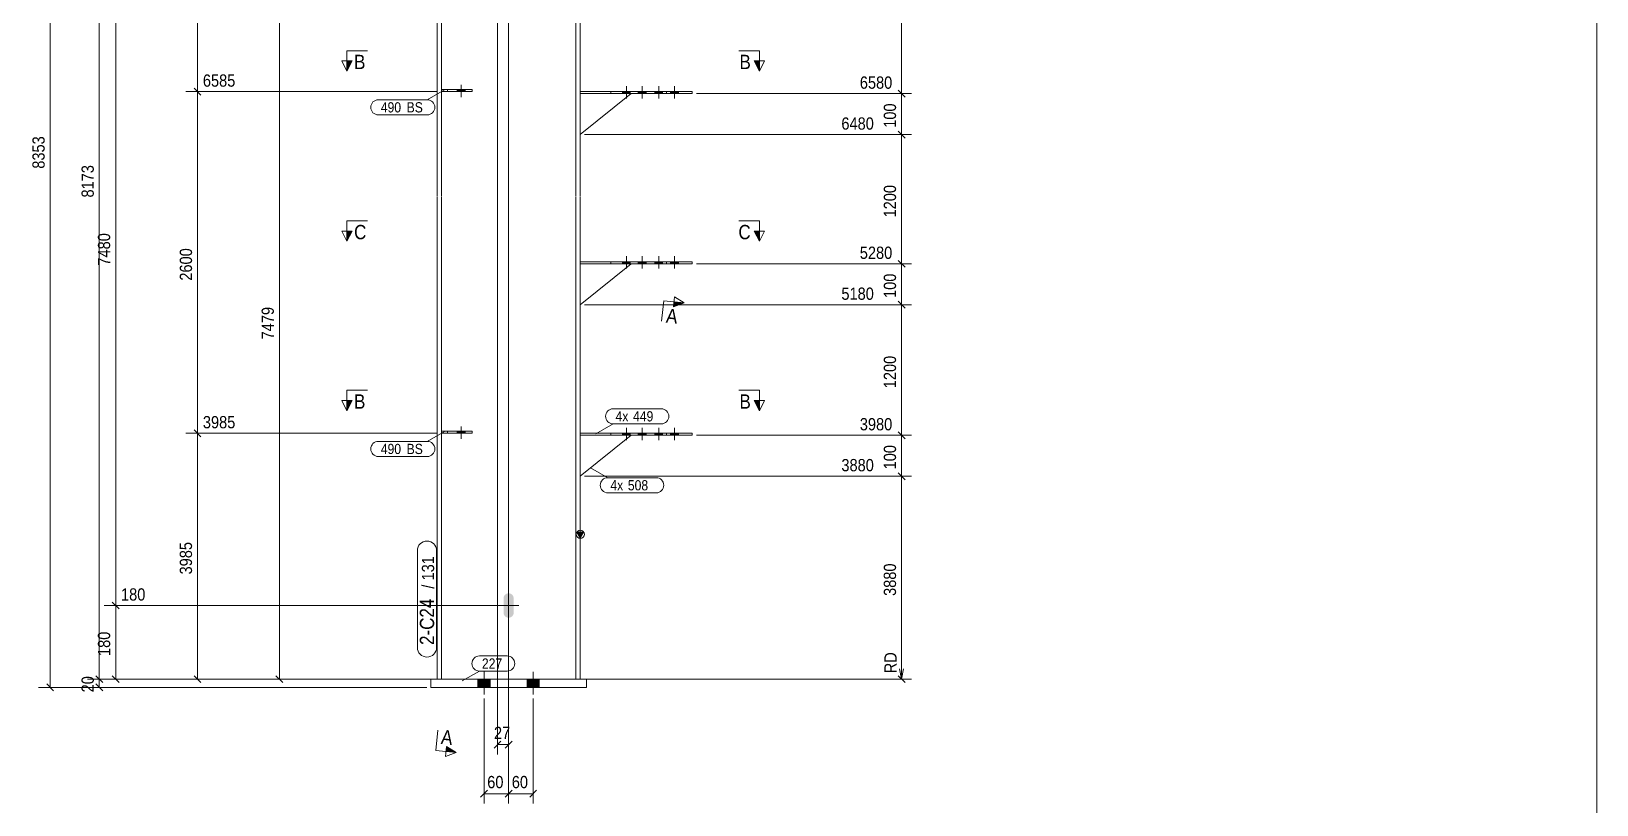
# Model space of a CAD drawing. Header units: millimetres. Extents: x 2 to 579, y 0 to 825.
# Drawn here: x 196.6 to 579, y 409.2 to 598.2 of the extents above; entities that cross this region are included whole.
import ezdxf

# ---------------------------------------------------------------- set-up
doc = ezdxf.new("R2010")
doc.units = ezdxf.units.MM
for name, pattern in [('XKITLINE00', [0]), ('XKITLINE01', [4, 1, -1, 1, -1]), ('XKITLINE02', [4, 2, -2]), ('XKITLINE03', [6, 3, -1, 1, -1])]:
    doc.linetypes.add(name, pattern=pattern)
for name, color, linetype, lineweight in [('Bolt', 3, 'Continuous', 0), ('Dimensions', 7, 'Continuous', 0), ('DrawingSheet', 5, 'Continuous', 0), ('Part', 2, 'Continuous', 0), ('PartMark', 7, 'Continuous', 0), ('Section', 6, 'Continuous', 0)]:
    doc.layers.add(name, color=color, linetype=linetype, lineweight=lineweight)
doc.styles.add('ARIAL', font='ARIAL.TTF')

# ---------------------------------------------------------------- blocks, each defined once
blk = doc.blocks.new('*A6')
at = {"layer": 'Bolt'}
for points in [[(313.64, 629.96), (313.17, 629.87), (312.69, 629.96), (312.28, 630.24), (312.01, 630.64), (311.92, 631.12), (311.92, 634.62), (312.01, 635.1), (312.28, 635.5), (312.69, 635.77), (313.17, 635.87), (313.64, 635.77), (314.05, 635.5), (314.32, 635.1), (314.42, 634.62), (314.42, 631.12), (314.32, 630.64), (314.05, 630.24)], [(313.64, 454.93), (313.17, 454.84), (312.69, 454.93), (312.28, 455.2), (312.01, 455.61), (311.92, 456.09), (311.92, 459.59), (312.01, 460.06), (312.28, 460.47), (312.69, 460.74), (313.17, 460.84), (313.64, 460.74), (314.05, 460.47), (314.32, 460.06), (314.42, 459.59), (314.42, 456.09), (314.32, 455.61), (314.05, 455.2)]]:
    blk.add_hatch(color=3, dxfattribs=at).paths.add_polyline_path(points, flags=17)
at = {"layer": 'Bolt', "color": 3, "linetype": 'XKITLINE00', "lineweight": 0}
for p, q in [((313.17, 635.37), (313.17, 630.37)), ((315.67, 632.87), (310.67, 632.87)), ((313.17, 460.34), (313.17, 455.34)), ((315.67, 457.84), (310.67, 457.84))]:
    blk.add_line(p, q, dxfattribs=at)
blk = doc.blocks.new('*A8')
at = {"layer": 'Bolt'}
for points in [[(308.67, 439.84), (308.67, 437.84), (305.67, 437.84), (305.67, 439.84)], [(308.67, 439.84), (308.67, 437.84), (305.67, 437.84), (305.67, 439.84)], [(320.67, 439.84), (320.67, 437.84), (317.67, 437.84), (317.67, 439.84)], [(320.67, 439.84), (320.67, 437.84), (317.67, 437.84), (317.67, 439.84)]]:
    blk.add_hatch(color=3, dxfattribs=at).paths.add_polyline_path(points, flags=17)
at = {"layer": 'Bolt', "color": 3, "linetype": 'XKITLINE00', "lineweight": 0}
for p, q in [((305.67, 439.84), (305.67, 437.84)), ((305.67, 439.84), (305.67, 437.84)), ((307.17, 441.59), (307.17, 436.09)), ((307.17, 441.59), (307.17, 436.09)), ((308.67, 439.84), (308.67, 437.84)), ((308.67, 439.84), (308.67, 437.84)), ((317.67, 439.84), (317.67, 437.84)), ((317.67, 439.84), (317.67, 437.84)), ((319.17, 441.59), (319.17, 436.09)), ((319.17, 441.59), (319.17, 436.09)), ((320.67, 439.84), (320.67, 437.84)), ((320.67, 439.84), (320.67, 437.84))]:
    blk.add_line(p, q, dxfattribs=at)
blk = doc.blocks.new('*A10')
at = {"layer": 'Bolt', "color": 3, "linetype": 'XKITLINE02', "lineweight": 0}
for p, q in [((301.57, 498.59), (301.57, 501.59)), ((300.58, 499.94), (300.58, 500.44)), ((302.55, 499.94), (302.55, 500.44))]:
    blk.add_line(p, q, dxfattribs=at)
blk = doc.blocks.new('*A11')
at = {"layer": 'Bolt'}
blk.add_hatch(color=3, dxfattribs=at).paths.add_polyline_path([(300.58, 499.94), (300.58, 500.44), (302.55, 500.44), (302.55, 499.94)], flags=17)
at = {"layer": 'Bolt', "color": 3, "linetype": 'XKITLINE00', "lineweight": 0}
for p, q in [((301.57, 498.59), (301.57, 501.59)), ((300.58, 499.94), (300.58, 500.44)), ((302.55, 499.94), (302.55, 500.44))]:
    blk.add_line(p, q, dxfattribs=at)
blk = doc.blocks.new('*A12')
at = {"layer": 'Bolt'}
for points in [[(342.9, 499.94), (342.9, 499.44), (341, 499.44), (341, 499.94)], [(346.75, 499.94), (346.75, 499.44), (344.85, 499.44), (344.85, 499.94)], [(350.79, 499.94), (350.79, 499.44), (348.89, 499.44), (348.89, 499.94)], [(354.64, 499.94), (354.64, 499.44), (352.74, 499.44), (352.74, 499.94)]]:
    blk.add_hatch(color=3, dxfattribs=at).paths.add_polyline_path(points, flags=17)
at = {"layer": 'Bolt', "color": 3, "linetype": 'XKITLINE00', "lineweight": 0}
for p, q in [((341.95, 501.28), (341.95, 498.28)), ((345.8, 501.28), (345.8, 498.28)), ((349.84, 501.28), (349.84, 498.28)), ((353.69, 501.28), (353.69, 498.28)), ((341, 499.94), (341, 499.44)), ((342.9, 499.94), (342.9, 499.44)), ((344.85, 499.94), (344.85, 499.44)), ((346.75, 499.94), (346.75, 499.44)), ((348.89, 499.94), (348.89, 499.44)), ((350.79, 499.94), (350.79, 499.44)), ((352.74, 499.94), (352.74, 499.44)), ((354.64, 499.94), (354.64, 499.44))]:
    blk.add_line(p, q, dxfattribs=at)
blk = doc.blocks.new('*A13')
at = {"layer": 'Bolt'}
for points in [[(342.9, 541.84), (342.9, 541.34), (341, 541.34), (341, 541.84)], [(346.75, 541.84), (346.75, 541.34), (344.85, 541.34), (344.85, 541.84)], [(350.79, 541.84), (350.79, 541.34), (348.89, 541.34), (348.89, 541.84)], [(354.64, 541.84), (354.64, 541.34), (352.74, 541.34), (352.74, 541.84)]]:
    blk.add_hatch(color=3, dxfattribs=at).paths.add_polyline_path(points, flags=17)
at = {"layer": 'Bolt', "color": 3, "linetype": 'XKITLINE00', "lineweight": 0}
for p, q in [((341.95, 543.18), (341.95, 540.18)), ((345.8, 543.18), (345.8, 540.18)), ((349.84, 543.18), (349.84, 540.18)), ((353.69, 543.18), (353.69, 540.18)), ((341, 541.84), (341, 541.34)), ((342.9, 541.84), (342.9, 541.34)), ((344.85, 541.84), (344.85, 541.34)), ((346.75, 541.84), (346.75, 541.34)), ((348.89, 541.84), (348.89, 541.34)), ((350.79, 541.84), (350.79, 541.34)), ((352.74, 541.84), (352.74, 541.34)), ((354.64, 541.84), (354.64, 541.34))]:
    blk.add_line(p, q, dxfattribs=at)
blk = doc.blocks.new('*A14')
at = {"layer": 'Bolt'}
for points in [[(342.9, 583.42), (342.9, 582.92), (341, 582.92), (341, 583.42)], [(346.75, 583.42), (346.75, 582.92), (344.85, 582.92), (344.85, 583.42)], [(350.79, 583.42), (350.79, 582.92), (348.89, 582.92), (348.89, 583.42)], [(354.64, 583.42), (354.64, 582.92), (352.74, 582.92), (352.74, 583.42)]]:
    blk.add_hatch(color=3, dxfattribs=at).paths.add_polyline_path(points, flags=17)
at = {"layer": 'Bolt', "color": 3, "linetype": 'XKITLINE00', "lineweight": 0}
for p, q in [((341, 583.42), (341, 582.92)), ((341.95, 584.76), (341.95, 581.76)), ((342.9, 583.42), (342.9, 582.92)), ((344.85, 583.42), (344.85, 582.92)), ((345.8, 584.76), (345.8, 581.76)), ((346.75, 583.42), (346.75, 582.92)), ((348.89, 583.42), (348.89, 582.92)), ((349.84, 584.76), (349.84, 581.76)), ((350.79, 583.42), (350.79, 582.92)), ((352.74, 583.42), (352.74, 582.92)), ((353.69, 584.76), (353.69, 581.76)), ((354.64, 583.42), (354.64, 582.92))]:
    blk.add_line(p, q, dxfattribs=at)
blk = doc.blocks.new('*A15')
at = {"layer": 'Bolt', "color": 3, "linetype": 'XKITLINE02', "lineweight": 0}
for p, q in [((300.58, 583.42), (300.58, 583.92)), ((301.57, 582.07), (301.57, 585.07)), ((302.55, 583.42), (302.55, 583.92))]:
    blk.add_line(p, q, dxfattribs=at)
blk = doc.blocks.new('*A16')
at = {"layer": 'Bolt'}
blk.add_hatch(color=3, dxfattribs=at).paths.add_polyline_path([(300.58, 583.42), (300.58, 583.92), (302.55, 583.92), (302.55, 583.42)], flags=17)
at = {"layer": 'Bolt', "color": 3, "linetype": 'XKITLINE00', "lineweight": 0}
for p, q in [((300.58, 583.42), (300.58, 583.92)), ((301.57, 582.07), (301.57, 585.07)), ((302.55, 583.42), (302.55, 583.92))]:
    blk.add_line(p, q, dxfattribs=at)
blk = doc.blocks.new('*A20')
at = {"layer": 'Part'}
blk.add_hatch(color=2, dxfattribs=at).paths.add_polyline_path([(329.87, 475.74), (331.47, 475.74), (330.67, 474.34)], flags=17)
at = {"layer": 'Part', "color": 7, "linetype": 'XKITLINE03', "lineweight": 0}
for p, q in [((313.17, 599.82), (313.17, 692.3)), ((313.17, 557.92), (313.17, 599.72)), ((313.17, 516.34), (313.17, 557.82)), ((313.17, 474.44), (313.17, 516.24)), ((313.17, 429.84), (313.17, 474.34))]:
    blk.add_line(p, q, dxfattribs=at)
at = {"layer": 'Part', "color": 7, "linetype": 'XKITLINE01', "lineweight": 0}
for p, q in [((295.67, 653.98), (295.67, 684.14)), ((295.67, 684.14), (296.77, 684.03)), ((329.57, 680.57), (296.77, 684.03)), ((296.77, 684.03), (296.77, 653.86)), ((295.67, 439.84), (330.67, 439.84))]:
    blk.add_line(p, q, dxfattribs=at)
at = {"layer": 'Part', "color": 2, "linetype": 'XKITLINE00', "lineweight": 0}
for p, q in [((329.57, 599.82), (329.57, 680.57)), ((329.57, 680.57), (330.67, 680.45)), ((330.67, 599.82), (330.67, 680.45)), ((295.67, 653.98), (295.67, 599.82)), ((296.77, 653.86), (296.77, 599.82)), ((295.67, 599.72), (295.67, 557.92)), ((296.77, 599.72), (296.77, 557.92)), ((329.57, 557.92), (329.57, 599.72)), ((330.67, 557.92), (330.67, 599.72)), ((295.67, 557.82), (295.67, 516.34)), ((296.77, 557.82), (296.77, 516.34)), ((329.57, 516.34), (329.57, 557.82)), ((330.67, 516.34), (330.67, 557.82)), ((295.67, 516.24), (295.67, 474.44)), ((296.77, 516.24), (296.77, 474.44)), ((329.57, 474.44), (329.57, 516.24)), ((330.67, 474.44), (330.67, 516.24)), ((295.67, 474.34), (295.67, 439.84)), ((296.77, 474.34), (296.77, 439.84)), ((329.57, 439.84), (329.57, 474.34)), ((330.67, 474.34), (329.87, 475.74)), ((329.87, 475.74), (331.47, 475.74)), ((331.47, 475.74), (330.67, 474.34)), ((330.67, 439.84), (330.67, 474.34))]:
    blk.add_line(p, q, dxfattribs=at)
blk.add_circle((330.67, 475.24), 1, dxfattribs=at)
blk = doc.blocks.new('*A24')
at = {"layer": 'Part', "color": 2, "linetype": 'XKITLINE00', "lineweight": 0}
for p, q in [((332.17, 439.84), (294.17, 439.84)), ((294.17, 439.84), (294.17, 437.84)), ((332.17, 439.84), (332.17, 437.84)), ((332.17, 437.84), (294.17, 437.84))]:
    blk.add_line(p, q, dxfattribs=at)
blk = doc.blocks.new('*A30')
at = {"layer": 'Part', "color": 7, "linetype": 'XKITLINE01', "lineweight": 0}
for p, q in [((304.27, 500.44), (296.77, 500.44)), ((296.77, 500.44), (296.77, 499.94)), ((296.77, 499.94), (304.27, 499.94)), ((298.27, 499.94), (298.27, 500.44)), ((304.27, 499.94), (304.27, 500.44))]:
    blk.add_line(p, q, dxfattribs=at)
blk = doc.blocks.new('*A31')
at = {"layer": 'Part', "color": 2, "linetype": 'XKITLINE00', "lineweight": 0}
for p, q in [((296.77, 500.44), (304.27, 500.44)), ((304.27, 499.94), (296.77, 499.94)), ((304.27, 500.44), (304.27, 499.94))]:
    blk.add_line(p, q, dxfattribs=at)
at = {"layer": 'Part', "color": 7, "linetype": 'XKITLINE01', "lineweight": 0}
for p, q in [((296.77, 499.94), (296.77, 500.44)), ((298.27, 499.94), (298.27, 500.44))]:
    blk.add_line(p, q, dxfattribs=at)
blk = doc.blocks.new('*A32')
at = {"layer": 'Part', "color": 2, "linetype": 'XKITLINE00', "lineweight": 0}
blk.add_line((330.67, 489.44), (343.1, 499.44), dxfattribs=at)
at = {"layer": 'Part', "color": 7, "linetype": 'XKITLINE01', "lineweight": 0}
for p, q in [((330.67, 499.44), (330.67, 489.44)), ((343.1, 499.44), (330.67, 499.44))]:
    blk.add_line(p, q, dxfattribs=at)
blk = doc.blocks.new('*A33')
at = {"layer": 'Part', "color": 2, "linetype": 'XKITLINE00', "lineweight": 0}
for p, q in [((358.05, 499.94), (330.67, 499.94)), ((358.05, 499.44), (330.67, 499.44)), ((338.17, 499.44), (338.17, 499.94)), ((351.76, 499.44), (351.76, 499.94)), ((358.05, 499.44), (358.05, 499.94))]:
    blk.add_line(p, q, dxfattribs=at)
at = {"layer": 'Part', "color": 7, "linetype": 'XKITLINE01', "lineweight": 0}
for p, q in [((330.67, 499.94), (330.67, 499.44)), ((330.67, 499.44), (330.67, 499.94)), ((341.52, 499.44), (341.52, 499.94))]:
    blk.add_line(p, q, dxfattribs=at)
blk = doc.blocks.new('*A34')
at = {"layer": 'Part', "color": 2, "linetype": 'XKITLINE00', "lineweight": 0}
blk.add_line((330.67, 531.34), (343.1, 541.34), dxfattribs=at)
at = {"layer": 'Part', "color": 7, "linetype": 'XKITLINE01', "lineweight": 0}
for p, q in [((330.67, 541.34), (330.67, 531.34)), ((343.1, 541.34), (330.67, 541.34))]:
    blk.add_line(p, q, dxfattribs=at)
blk = doc.blocks.new('*A35')
at = {"layer": 'Part', "color": 2, "linetype": 'XKITLINE00', "lineweight": 0}
for p, q in [((358.05, 541.84), (330.67, 541.84)), ((358.05, 541.34), (330.67, 541.34)), ((338.17, 541.34), (338.17, 541.84)), ((351.76, 541.34), (351.76, 541.84)), ((358.05, 541.34), (358.05, 541.84))]:
    blk.add_line(p, q, dxfattribs=at)
at = {"layer": 'Part', "color": 7, "linetype": 'XKITLINE01', "lineweight": 0}
for p, q in [((330.67, 541.84), (330.67, 541.34)), ((330.67, 541.34), (330.67, 541.84)), ((341.52, 541.34), (341.52, 541.84))]:
    blk.add_line(p, q, dxfattribs=at)
blk = doc.blocks.new('*A36')
at = {"layer": 'Part', "color": 2, "linetype": 'XKITLINE00', "lineweight": 0}
blk.add_line((330.67, 572.92), (343.1, 582.92), dxfattribs=at)
at = {"layer": 'Part', "color": 7, "linetype": 'XKITLINE01', "lineweight": 0}
for p, q in [((330.67, 582.92), (330.67, 572.92)), ((343.1, 582.92), (330.67, 582.92))]:
    blk.add_line(p, q, dxfattribs=at)
blk = doc.blocks.new('*A37')
at = {"layer": 'Part', "color": 2, "linetype": 'XKITLINE00', "lineweight": 0}
for p, q in [((358.05, 583.42), (330.67, 583.42)), ((358.05, 582.92), (330.67, 582.92)), ((338.17, 582.92), (338.17, 583.42)), ((351.76, 582.92), (351.76, 583.42)), ((358.05, 582.92), (358.05, 583.42))]:
    blk.add_line(p, q, dxfattribs=at)
at = {"layer": 'Part', "color": 7, "linetype": 'XKITLINE01', "lineweight": 0}
for p, q in [((330.67, 583.42), (330.67, 582.92)), ((330.67, 582.92), (330.67, 583.42)), ((341.52, 582.92), (341.52, 583.42))]:
    blk.add_line(p, q, dxfattribs=at)
blk = doc.blocks.new('*A38')
at = {"layer": 'Part', "color": 7, "linetype": 'XKITLINE01', "lineweight": 0}
for p, q in [((304.27, 583.92), (296.77, 583.92)), ((296.77, 583.92), (296.77, 583.42)), ((296.77, 583.42), (304.27, 583.42)), ((298.27, 583.42), (298.27, 583.92)), ((304.27, 583.42), (304.27, 583.92))]:
    blk.add_line(p, q, dxfattribs=at)
blk = doc.blocks.new('*A39')
at = {"layer": 'Part', "color": 2, "linetype": 'XKITLINE00', "lineweight": 0}
for p, q in [((296.77, 583.92), (304.27, 583.92)), ((304.27, 583.42), (296.77, 583.42)), ((304.27, 583.92), (304.27, 583.42))]:
    blk.add_line(p, q, dxfattribs=at)
at = {"layer": 'Part', "color": 7, "linetype": 'XKITLINE01', "lineweight": 0}
for p, q in [((296.77, 583.42), (296.77, 583.92)), ((298.27, 583.42), (298.27, 583.92))]:
    blk.add_line(p, q, dxfattribs=at)
blk = doc.blocks.new('*A97')
at = {"layer": 'DrawingSheet', "color": 5, "linetype": 'XKITLINE00', "lineweight": 0}
blk.add_line((579, 5), (579, 825), dxfattribs=at)
blk = doc.blocks.new('*A105')
at = {"layer": 'Dimensions', "color": 7, "linetype": 'XKITLINE00', "lineweight": 0}
for p, q in [((323.41, 700.22), (198.32, 700.22)), ((200.32, 701.07), (202.01, 699.37)), ((201.17, 437.84), (201.17, 700.22)), ((293.17, 437.84), (198.32, 437.84)), ((200.32, 438.68), (202.01, 436.99))]:
    blk.add_line(p, q, dxfattribs=at)
at = {"layer": 'Dimensions', "color": 3}
for p in [(201.17, 700.22), (201.17, 437.84)]:
    blk.add_point(p, dxfattribs=at)
at = {"layer": 'Dimensions', "color": 3, "style": 'ARIAL', "width": 0.85}
blk.add_text('8353', height=3, rotation=90.0002, dxfattribs=at).set_placement((199.82, 564.58))
blk = doc.blocks.new('*A106')
at = {"layer": 'Dimensions', "color": 7, "linetype": 'XKITLINE00', "lineweight": 0}
for p, q in [((294.67, 439.84), (210.32, 439.84)), ((212.32, 440.68), (214.01, 438.99)), ((213.17, 437.84), (213.17, 439.84)), ((293.17, 437.84), (210.32, 437.84)), ((212.32, 438.68), (214.01, 436.99))]:
    blk.add_line(p, q, dxfattribs=at)
at = {"layer": 'Dimensions', "color": 3}
for p in [(213.17, 439.84), (213.17, 437.84)]:
    blk.add_point(p, dxfattribs=at)
at = {"layer": 'Dimensions', "color": 3, "style": 'ARIAL', "width": 0.85}
blk.add_text('20', height=3, rotation=90.0002, dxfattribs=at).set_placement((211.82, 436.61))
blk = doc.blocks.new('*A107')
at = {"layer": 'Dimensions', "color": 7, "linetype": 'XKITLINE00', "lineweight": 0}
for p, q in [((408.32, 490.28), (410.01, 488.59)), ((331.67, 489.44), (411.57, 489.44)), ((409.17, 439.84), (409.17, 489.44)), ((409.17, 447.06), (409.17, 439.84)), ((331.67, 439.84), (411.57, 439.84)), ((331.67, 439.84), (411.57, 439.84)), ((408.32, 440.68), (410.01, 438.99)), ((408.67, 442.34), (409.17, 439.84)), ((409.67, 442.34), (409.17, 439.84))]:
    blk.add_line(p, q, dxfattribs=at)
at = {"layer": 'Dimensions', "color": 3}
for p in [(409.17, 489.44), (409.17, 439.84)]:
    blk.add_point(p, dxfattribs=at)
at = {"layer": 'Dimensions', "color": 7}
blk.add_point((409.17, 439.84), dxfattribs=at)
at = {"layer": 'Dimensions', "color": 3, "style": 'ARIAL', "width": 0.85}
blk.add_text('3880', height=3, dxfattribs=at).set_placement((394.47, 490.64))
for s, p in [('3880', (407.82, 460.18)), ('RD', (407.97, 441.28))]:
    blk.add_text(s, height=3, rotation=90.0002, dxfattribs=at).set_placement(p)
blk = doc.blocks.new('*A108')
at = {"layer": 'Dimensions', "color": 7, "linetype": 'XKITLINE00', "lineweight": 0}
for p, q in [((359.05, 499.44), (411.57, 499.44)), ((408.32, 500.28), (410.01, 498.59)), ((409.17, 489.44), (409.17, 499.44)), ((408.32, 490.28), (410.01, 488.59)), ((331.67, 489.44), (411.57, 489.44))]:
    blk.add_line(p, q, dxfattribs=at)
at = {"layer": 'Dimensions', "color": 3}
for p in [(409.17, 499.44), (409.17, 489.44)]:
    blk.add_point(p, dxfattribs=at)
at = {"layer": 'Dimensions', "color": 3, "style": 'ARIAL', "width": 0.85}
blk.add_text('3980', height=3, dxfattribs=at).set_placement((398.97, 500.64))
blk.add_text('100', height=3, rotation=90.0002, dxfattribs=at).set_placement((407.82, 491.1))
blk = doc.blocks.new('*A109')
at = {"layer": 'Dimensions', "color": 7, "linetype": 'XKITLINE00', "lineweight": 0}
for p, q in [((408.32, 532.18), (410.01, 530.49)), ((331.67, 531.34), (411.57, 531.34)), ((409.17, 499.44), (409.17, 531.34)), ((359.05, 499.44), (411.57, 499.44)), ((408.32, 500.28), (410.01, 498.59))]:
    blk.add_line(p, q, dxfattribs=at)
at = {"layer": 'Dimensions', "color": 3}
for p in [(409.17, 531.34), (409.17, 499.44)]:
    blk.add_point(p, dxfattribs=at)
at = {"layer": 'Dimensions', "color": 3, "style": 'ARIAL', "width": 0.85}
blk.add_text('5180', height=3, dxfattribs=at).set_placement((394.47, 532.54))
blk.add_text('1200', height=3, rotation=90.0002, dxfattribs=at).set_placement((407.82, 510.93))
blk = doc.blocks.new('*A110')
at = {"layer": 'Dimensions', "color": 7, "linetype": 'XKITLINE00', "lineweight": 0}
for p, q in [((359.05, 541.34), (411.57, 541.34)), ((408.32, 542.18), (410.01, 540.49)), ((409.17, 531.34), (409.17, 541.34)), ((408.32, 532.18), (410.01, 530.49)), ((331.67, 531.34), (411.57, 531.34))]:
    blk.add_line(p, q, dxfattribs=at)
at = {"layer": 'Dimensions', "color": 3}
for p in [(409.17, 541.34), (409.17, 531.34)]:
    blk.add_point(p, dxfattribs=at)
at = {"layer": 'Dimensions', "color": 3, "style": 'ARIAL', "width": 0.85}
blk.add_text('5280', height=3, dxfattribs=at).set_placement((398.97, 542.54))
blk.add_text('100', height=3, rotation=90.0002, dxfattribs=at).set_placement((407.82, 533))
blk = doc.blocks.new('*A111')
at = {"layer": 'Dimensions', "color": 7, "linetype": 'XKITLINE00', "lineweight": 0}
for p, q in [((408.32, 573.76), (410.01, 572.07)), ((331.67, 572.92), (411.57, 572.92)), ((409.17, 541.34), (409.17, 572.92)), ((359.05, 541.34), (411.57, 541.34)), ((408.32, 542.18), (410.01, 540.49))]:
    blk.add_line(p, q, dxfattribs=at)
at = {"layer": 'Dimensions', "color": 3}
for p in [(409.17, 572.92), (409.17, 541.34)]:
    blk.add_point(p, dxfattribs=at)
at = {"layer": 'Dimensions', "color": 3, "style": 'ARIAL', "width": 0.85}
blk.add_text('6480', height=3, dxfattribs=at).set_placement((394.47, 574.12))
blk.add_text('1200', height=3, rotation=90.0002, dxfattribs=at).set_placement((407.82, 552.67))
blk = doc.blocks.new('*A112')
at = {"layer": 'Dimensions', "color": 7, "linetype": 'XKITLINE00', "lineweight": 0}
for p, q in [((359.05, 582.92), (411.57, 582.92)), ((408.32, 583.76), (410.01, 582.07)), ((409.17, 572.92), (409.17, 582.92)), ((408.32, 573.76), (410.01, 572.07)), ((331.67, 572.92), (411.57, 572.92))]:
    blk.add_line(p, q, dxfattribs=at)
at = {"layer": 'Dimensions', "color": 3}
for p in [(409.17, 582.92), (409.17, 572.92)]:
    blk.add_point(p, dxfattribs=at)
at = {"layer": 'Dimensions', "color": 3, "style": 'ARIAL', "width": 0.85}
blk.add_text('6580', height=3, dxfattribs=at).set_placement((398.97, 584.12))
blk.add_text('100', height=3, rotation=90.0002, dxfattribs=at).set_placement((407.82, 574.58))
blk = doc.blocks.new('*A113')
at = {"layer": 'Dimensions', "color": 7, "linetype": 'XKITLINE00', "lineweight": 0}
for p, q in [((331.67, 644.87), (411.57, 644.87)), ((408.32, 645.72), (410.01, 644.02)), ((409.17, 582.92), (409.17, 644.87)), ((359.05, 582.92), (411.57, 582.92)), ((408.32, 583.76), (410.01, 582.07))]:
    blk.add_line(p, q, dxfattribs=at)
at = {"layer": 'Dimensions', "color": 3}
for p in [(409.17, 644.87), (409.17, 582.92)]:
    blk.add_point(p, dxfattribs=at)
at = {"layer": 'Dimensions', "color": 3, "style": 'ARIAL', "width": 0.85}
blk.add_text('7780', height=3, dxfattribs=at).set_placement((394.47, 646.07))
blk.add_text('1200', height=3, rotation=90.0002, dxfattribs=at).set_placement((407.82, 609.44))
blk = doc.blocks.new('*A119')
at = {"layer": 'Dimensions', "color": 7, "linetype": 'XKITLINE00', "lineweight": 0}
for p, q in [((313.17, 438.84), (313.17, 409.44)), ((307.17, 435.09), (307.17, 409.44)), ((308.01, 412.68), (306.32, 410.99)), ((307.17, 411.84), (313.17, 411.84)), ((314.01, 412.68), (312.32, 410.99))]:
    blk.add_line(p, q, dxfattribs=at)
at = {"layer": 'Dimensions', "color": 3}
for p in [(307.17, 411.84), (313.17, 411.84)]:
    blk.add_point(p, dxfattribs=at)
at = {"layer": 'Dimensions', "color": 3, "style": 'ARIAL', "width": 0.85}
blk.add_text('60', height=3, dxfattribs=at).set_placement((307.94, 413.19))
blk = doc.blocks.new('*A120')
at = {"layer": 'Dimensions', "color": 7, "linetype": 'XKITLINE00', "lineweight": 0}
for p, q in [((313.17, 438.84), (313.17, 409.44)), ((319.17, 435.09), (319.17, 409.44)), ((314.01, 412.68), (312.32, 410.99)), ((313.17, 411.84), (319.17, 411.84)), ((320.01, 412.68), (318.32, 410.99))]:
    blk.add_line(p, q, dxfattribs=at)
at = {"layer": 'Dimensions', "color": 3}
for p in [(313.17, 411.84), (319.17, 411.84)]:
    blk.add_point(p, dxfattribs=at)
at = {"layer": 'Dimensions', "color": 3, "style": 'ARIAL', "width": 0.85}
blk.add_text('60', height=3, dxfattribs=at).set_placement((313.94, 413.19))
blk = doc.blocks.new('*A121')
at = {"layer": 'Dimensions', "color": 7, "linetype": 'XKITLINE00', "lineweight": 0}
for p, q in [((310.46, 652.42), (310.46, 421.44)), ((313.17, 652.42), (313.17, 421.44)), ((311.3, 424.68), (309.61, 422.99)), ((314.01, 424.68), (312.32, 422.99)), ((310.46, 423.84), (313.17, 423.84))]:
    blk.add_line(p, q, dxfattribs=at)
at = {"layer": 'Dimensions', "color": 3}
for p in [(310.46, 423.84), (313.17, 423.84)]:
    blk.add_point(p, dxfattribs=at)
at = {"layer": 'Dimensions', "color": 3, "style": 'ARIAL', "width": 0.85}
blk.add_text('27', height=3, dxfattribs=at).set_placement((309.59, 425.19))
blk = doc.blocks.new('*A122')
at = {"layer": 'PartMark', "color": 7, "linetype": 'XKITLINE00', "lineweight": 0}
for p, q in [((281.34, 497.95), (293.3, 497.95)), ((297.54, 500.35), (293.3, 497.95)), ((281.34, 494.25), (293.3, 494.25))]:
    blk.add_line(p, q, dxfattribs=at)
for centre, start, end in [((281.34, 496.1), 90, 270), ((293.3, 496.1), 270, 90)]:
    blk.add_arc(centre, 1.85, start, end, dxfattribs=at)
at = {"layer": 'PartMark', "color": 3, "style": 'ARIAL', "width": 0.85}
for s, p in [('490', (281.94, 494.85)), ('BS', (288.25, 494.85))]:
    blk.add_text(s, height=2.5, dxfattribs=at).set_placement(p)
blk = doc.blocks.new('*A123')
at = {"layer": 'Section'}
for points in [[(274.91, 549.34), (273.66, 546.84), (273.66, 549.34)], [(374.43, 549.34), (374.43, 546.84), (373.18, 549.34)]]:
    blk.add_hatch(color=3, dxfattribs=at).paths.add_polyline_path(points, flags=17)
at = {"layer": 'Section', "color": 1, "linetype": 'XKITLINE00', "lineweight": 0}
for p, q in [((273.66, 551.84), (278.66, 551.84)), ((273.66, 551.84), (273.66, 546.84)), ((374.43, 551.84), (369.43, 551.84)), ((374.43, 551.84), (374.43, 546.84))]:
    blk.add_line(p, q, dxfattribs=at)
at = {"layer": 'Section', "color": 3, "linetype": 'XKITLINE00', "lineweight": 0}
for p, q in [((273.66, 546.84), (272.41, 549.34)), ((274.91, 549.34), (272.41, 549.34)), ((273.66, 546.84), (274.91, 549.34)), ((373.18, 549.34), (375.68, 549.34)), ((374.43, 546.84), (373.18, 549.34)), ((375.68, 549.34), (374.43, 546.84))]:
    blk.add_line(p, q, dxfattribs=at)
at = {"layer": 'Section', "color": 7, "style": 'ARIAL', "width": 0.85}
for p in [(275.41, 547.34), (369.31, 547.34)]:
    blk.add_text('C', height=3.5, dxfattribs=at).set_placement(p)
blk = doc.blocks.new('*A124')
at = {"layer": 'Section'}
for points in [[(274.91, 590.92), (273.66, 588.42), (273.66, 590.92)], [(374.43, 590.92), (374.43, 588.42), (373.18, 590.92)]]:
    blk.add_hatch(color=3, dxfattribs=at).paths.add_polyline_path(points, flags=17)
at = {"layer": 'Section', "color": 1, "linetype": 'XKITLINE00', "lineweight": 0}
for p, q in [((273.66, 593.42), (278.66, 593.42)), ((273.66, 593.42), (273.66, 588.42)), ((374.43, 593.42), (369.43, 593.42)), ((374.43, 593.42), (374.43, 588.42))]:
    blk.add_line(p, q, dxfattribs=at)
at = {"layer": 'Section', "color": 3, "linetype": 'XKITLINE00', "lineweight": 0}
for p, q in [((273.66, 588.42), (272.41, 590.92)), ((274.91, 590.92), (272.41, 590.92)), ((273.66, 588.42), (274.91, 590.92)), ((373.18, 590.92), (375.68, 590.92)), ((374.43, 588.42), (373.18, 590.92)), ((375.68, 590.92), (374.43, 588.42))]:
    blk.add_line(p, q, dxfattribs=at)
at = {"layer": 'Section', "color": 7, "style": 'ARIAL', "width": 0.85}
for p in [(275.41, 588.92), (369.57, 588.92)]:
    blk.add_text('B', height=3.5, dxfattribs=at).set_placement(p)
blk = doc.blocks.new('*A125')
at = {"layer": 'Section'}
for points in [[(274.91, 507.94), (273.66, 505.44), (273.66, 507.94)], [(374.43, 507.94), (374.43, 505.44), (373.18, 507.94)]]:
    blk.add_hatch(color=3, dxfattribs=at).paths.add_polyline_path(points, flags=17)
at = {"layer": 'Section', "color": 1, "linetype": 'XKITLINE00', "lineweight": 0}
for p, q in [((273.66, 510.44), (278.66, 510.44)), ((273.66, 510.44), (273.66, 505.44)), ((374.43, 510.44), (369.43, 510.44)), ((374.43, 510.44), (374.43, 505.44))]:
    blk.add_line(p, q, dxfattribs=at)
at = {"layer": 'Section', "color": 3, "linetype": 'XKITLINE00', "lineweight": 0}
for p, q in [((273.66, 505.44), (272.41, 507.94)), ((274.91, 507.94), (272.41, 507.94)), ((273.66, 505.44), (274.91, 507.94)), ((373.18, 507.94), (375.68, 507.94)), ((374.43, 505.44), (373.18, 507.94)), ((375.68, 507.94), (374.43, 505.44))]:
    blk.add_line(p, q, dxfattribs=at)
at = {"layer": 'Section', "color": 7, "style": 'ARIAL', "width": 0.85}
for p in [(275.41, 505.94), (369.57, 505.94)]:
    blk.add_text('B', height=3.5, dxfattribs=at).set_placement(p)
blk = doc.blocks.new('*A127')
at = {"layer": 'Section'}
for points in [[(250.87, 715.99), (253.35, 715.73), (250.73, 714.75)], [(159.57, 423.38), (161.92, 421.88), (159.44, 422.14)]]:
    blk.add_hatch(color=3, dxfattribs=at).paths.add_polyline_path(points, flags=17)
at = {"layer": 'Section', "color": 1, "linetype": 'XKITLINE00', "lineweight": 0}
for p, q in [((248.38, 716.25), (247.85, 711.28)), ((248.38, 716.25), (253.35, 715.73)), ((156.95, 422.4), (157.47, 427.37)), ((156.95, 422.4), (161.92, 421.88))]:
    blk.add_line(p, q, dxfattribs=at)
at = {"layer": 'Section', "color": 3, "linetype": 'XKITLINE00', "lineweight": 0}
for p, q in [((250.73, 714.75), (251, 717.23)), ((253.35, 715.73), (250.73, 714.75)), ((251, 717.23), (253.35, 715.73)), ((159.57, 423.38), (159.31, 420.9)), ((161.92, 421.88), (159.31, 420.9)), ((161.92, 421.88), (159.57, 423.38))]:
    blk.add_line(p, q, dxfattribs=at)
at = {"layer": 'Section', "color": 7, "style": 'ARIAL', "width": 0.85}
for p in [(248.82, 710.93), (158.13, 424.04)]:
    blk.add_text('F', height=3.5, rotation=-6.0218, dxfattribs=at).set_placement(p)
blk = doc.blocks.new('*A128')
at = {"layer": 'Section'}
for points in [[(353.55, 532.03), (356.04, 531.77), (353.42, 530.79)], [(297.98, 423.38), (300.33, 421.88), (297.84, 422.14)]]:
    blk.add_hatch(color=3, dxfattribs=at).paths.add_polyline_path(points, flags=17)
at = {"layer": 'Section', "color": 1, "linetype": 'XKITLINE00', "lineweight": 0}
for p, q in [((351.06, 532.29), (350.54, 527.32)), ((351.06, 532.29), (356.04, 531.77)), ((295.36, 422.4), (295.88, 427.37)), ((295.36, 422.4), (300.33, 421.88))]:
    blk.add_line(p, q, dxfattribs=at)
at = {"layer": 'Section', "color": 3, "linetype": 'XKITLINE00', "lineweight": 0}
for p, q in [((353.42, 530.79), (353.68, 533.27)), ((356.04, 531.77), (353.42, 530.79)), ((353.68, 533.27), (356.04, 531.77)), ((297.98, 423.38), (297.71, 420.9)), ((300.33, 421.88), (297.71, 420.9)), ((300.33, 421.88), (297.98, 423.38))]:
    blk.add_line(p, q, dxfattribs=at)
at = {"layer": 'Section', "color": 7, "style": 'ARIAL', "width": 0.85}
for p in [(351.51, 526.97), (296.54, 424.04)]:
    blk.add_text('A', height=3.5, rotation=-6.0218, dxfattribs=at).set_placement(p)
blk = doc.blocks.new('*A132')
at = {"layer": 'Dimensions', "color": 7, "linetype": 'XKITLINE00', "lineweight": 0}
for p, q in [((212.32, 684.99), (214.01, 683.3)), ((294.67, 684.14), (210.32, 684.14)), ((213.17, 439.84), (213.17, 684.14)), ((294.67, 439.84), (210.32, 439.84)), ((212.32, 440.68), (214.01, 438.99))]:
    blk.add_line(p, q, dxfattribs=at)
at = {"layer": 'Dimensions', "color": 3}
for p in [(213.17, 684.14), (213.17, 439.84)]:
    blk.add_point(p, dxfattribs=at)
at = {"layer": 'Dimensions', "color": 3, "style": 'ARIAL', "width": 0.85}
blk.add_text('8173', height=3, rotation=90.0002, dxfattribs=at).set_placement((211.82, 557.54))
blk = doc.blocks.new('*A134')
at = {"layer": 'Dimensions', "color": 7, "linetype": 'XKITLINE00', "lineweight": 0}
for p, q in [((312.17, 457.84), (214.32, 457.84)), ((216.32, 458.68), (218.01, 456.99)), ((217.17, 439.84), (217.17, 457.84)), ((294.67, 439.84), (214.32, 439.84)), ((216.32, 440.68), (218.01, 438.99))]:
    blk.add_line(p, q, dxfattribs=at)
at = {"layer": 'Dimensions', "color": 3}
for p in [(217.17, 457.84), (217.17, 439.84)]:
    blk.add_point(p, dxfattribs=at)
at = {"layer": 'Dimensions', "color": 3, "style": 'ARIAL', "width": 0.85}
blk.add_text('180', height=3, dxfattribs=at).set_placement((218.47, 459.04))
blk.add_text('180', height=3, rotation=90.0002, dxfattribs=at).set_placement((215.82, 445.5))
blk = doc.blocks.new('*A135')
at = {"layer": 'Dimensions', "color": 7, "linetype": 'XKITLINE00', "lineweight": 0}
for p, q in [((312.17, 632.87), (214.32, 632.87)), ((216.32, 633.72), (218.01, 632.02)), ((217.17, 457.84), (217.17, 632.87)), ((312.17, 457.84), (214.32, 457.84)), ((216.32, 458.68), (218.01, 456.99))]:
    blk.add_line(p, q, dxfattribs=at)
at = {"layer": 'Dimensions', "color": 3}
for p in [(217.17, 632.87), (217.17, 457.84)]:
    blk.add_point(p, dxfattribs=at)
at = {"layer": 'Dimensions', "color": 3, "style": 'ARIAL', "width": 0.85}
blk.add_text('7660', height=3, dxfattribs=at).set_placement((218.47, 634.07))
blk.add_text('7480', height=3, rotation=90.0002, dxfattribs=at).set_placement((215.82, 540.9))
blk = doc.blocks.new('*A137')
at = {"layer": 'Dimensions', "color": 7, "linetype": 'XKITLINE00', "lineweight": 0}
for p, q in [((295.77, 499.94), (234.32, 499.94)), ((236.32, 500.78), (238.01, 499.09)), ((237.17, 439.84), (237.17, 499.94)), ((294.67, 439.84), (234.32, 439.84)), ((236.32, 440.68), (238.01, 438.99))]:
    blk.add_line(p, q, dxfattribs=at)
at = {"layer": 'Dimensions', "color": 3}
for p in [(237.17, 499.94), (237.17, 439.84)]:
    blk.add_point(p, dxfattribs=at)
at = {"layer": 'Dimensions', "color": 3, "style": 'ARIAL', "width": 0.85}
blk.add_text('3985', height=3, dxfattribs=at).set_placement((238.47, 501.14))
blk.add_text('3985', height=3, rotation=90.0002, dxfattribs=at).set_placement((235.82, 465.43))
blk = doc.blocks.new('*A138')
at = {"layer": 'Dimensions', "color": 7, "linetype": 'XKITLINE00', "lineweight": 0}
for p, q in [((295.77, 583.42), (234.32, 583.42)), ((236.32, 584.26), (238.01, 582.57)), ((237.17, 499.94), (237.17, 583.42)), ((295.77, 499.94), (234.32, 499.94)), ((236.32, 500.78), (238.01, 499.09))]:
    blk.add_line(p, q, dxfattribs=at)
at = {"layer": 'Dimensions', "color": 3}
for p in [(237.17, 583.42), (237.17, 499.94)]:
    blk.add_point(p, dxfattribs=at)
at = {"layer": 'Dimensions', "color": 3, "style": 'ARIAL', "width": 0.85}
blk.add_text('6585', height=3, dxfattribs=at).set_placement((238.47, 584.62))
blk.add_text('2600', height=3, rotation=90.0002, dxfattribs=at).set_placement((235.82, 537.22))
blk = doc.blocks.new('*A139')
at = {"layer": 'Dimensions', "color": 7, "linetype": 'XKITLINE00', "lineweight": 0}
for p, q in [((236.32, 684.99), (238.01, 683.3)), ((294.67, 684.14), (234.32, 684.14)), ((237.17, 583.42), (237.17, 684.14)), ((295.77, 583.42), (234.32, 583.42)), ((236.32, 584.26), (238.01, 582.57))]:
    blk.add_line(p, q, dxfattribs=at)
at = {"layer": 'Dimensions', "color": 3}
for p in [(237.17, 684.14), (237.17, 583.42)]:
    blk.add_point(p, dxfattribs=at)
at = {"layer": 'Dimensions', "color": 3, "style": 'ARIAL', "width": 0.85}
blk.add_text('8173', height=3, dxfattribs=at).set_placement((238.47, 685.34))
blk.add_text('1588', height=3, rotation=90.0002, dxfattribs=at).set_placement((235.82, 629.33))
blk = doc.blocks.new('*A140')
at = {"layer": 'Dimensions', "color": 7, "linetype": 'XKITLINE00', "lineweight": 0}
for p, q in [((295.77, 614.82), (254.32, 614.82)), ((256.32, 615.66), (258.01, 613.97)), ((257.17, 439.84), (257.17, 614.82)), ((294.67, 439.84), (254.32, 439.84)), ((256.32, 440.68), (258.01, 438.99))]:
    blk.add_line(p, q, dxfattribs=at)
at = {"layer": 'Dimensions', "color": 3}
for p in [(257.17, 614.82), (257.17, 439.84)]:
    blk.add_point(p, dxfattribs=at)
at = {"layer": 'Dimensions', "color": 3, "style": 'ARIAL', "width": 0.85}
blk.add_text('7479', height=3, dxfattribs=at).set_placement((258.47, 616.02))
blk.add_text('7479', height=3, rotation=90.0002, dxfattribs=at).set_placement((255.82, 522.87))
blk = doc.blocks.new('*A164')
at = {"layer": 'PartMark', "color": 7, "linetype": 'XKITLINE00', "lineweight": 0}
for p, q in [((306.04, 445.5), (312.8, 445.5)), ((301.8, 439.41), (306.04, 441.8)), ((306.04, 441.8), (312.8, 441.8))]:
    blk.add_line(p, q, dxfattribs=at)
for centre, start, end in [((306.04, 443.65), 90, 270), ((312.8, 443.65), 270, 90)]:
    blk.add_arc(centre, 1.85, start, end, dxfattribs=at)
at = {"layer": 'PartMark', "color": 3, "style": 'ARIAL', "width": 0.85}
blk.add_text('227', height=2.5, dxfattribs=at).set_placement((306.64, 442.4))
blk = doc.blocks.new('*A166')
at = {"layer": 'PartMark', "color": 7, "linetype": 'XKITLINE00', "lineweight": 0}
for p, q in [((290.87, 447.59), (290.87, 471.23)), ((295.57, 447.59), (295.57, 471.23))]:
    blk.add_line(p, q, dxfattribs=at)
for centre, start, end in [((293.22, 471.23), 0, 180), ((293.22, 447.59), 180, 0)]:
    blk.add_arc(centre, 2.35, start, end, dxfattribs=at)
at = {"layer": 'PartMark', "color": 3, "style": 'ARIAL', "width": 0.85}
for s, p in [('131', (294.97, 463.96)), ('/', (294.97, 461.95))]:
    blk.add_text(s, height=3, rotation=90.0002, dxfattribs=at).set_placement(p)
at = {"layer": 'PartMark', "color": 1, "style": 'ARIAL', "width": 0.85}
blk.add_text('2-C24', height=3.5, rotation=90.0002, dxfattribs=at).set_placement((294.97, 448.19))
blk = doc.blocks.new('*A167')
at = {"layer": 'PartMark', "color": 7, "linetype": 'XKITLINE00', "lineweight": 0}
for p, q in [((338.69, 505.92), (350.47, 505.92)), ((334.44, 499.83), (338.69, 502.22)), ((338.69, 502.22), (350.47, 502.22))]:
    blk.add_line(p, q, dxfattribs=at)
for centre, start, end in [((338.69, 504.07), 90, 270), ((350.47, 504.07), 270, 90)]:
    blk.add_arc(centre, 1.85, start, end, dxfattribs=at)
at = {"layer": 'PartMark', "color": 3, "style": 'ARIAL', "width": 0.85}
for s, p in [('4x', (339.29, 502.82)), ('449', (343.56, 502.82))]:
    blk.add_text(s, height=2.5, dxfattribs=at).set_placement(p)
blk = doc.blocks.new('*A168')
at = {"layer": 'PartMark', "color": 7, "linetype": 'XKITLINE00', "lineweight": 0}
for p, q in [((333.18, 491.46), (337.42, 489.07)), ((337.42, 489.07), (349.21, 489.07)), ((337.42, 485.37), (349.21, 485.37))]:
    blk.add_line(p, q, dxfattribs=at)
for centre, start, end in [((337.42, 487.22), 90, 270), ((349.21, 487.22), 270, 90)]:
    blk.add_arc(centre, 1.85, start, end, dxfattribs=at)
at = {"layer": 'PartMark', "color": 3, "style": 'ARIAL', "width": 0.85}
for s, p in [('4x', (338.02, 485.97)), ('508', (342.3, 485.97))]:
    blk.add_text(s, height=2.5, dxfattribs=at).set_placement(p)
blk = doc.blocks.new('*A170')
at = {"layer": 'PartMark', "color": 7, "linetype": 'XKITLINE00', "lineweight": 0}
for p, q in [((281.34, 581.43), (293.3, 581.43)), ((297.54, 583.83), (293.3, 581.43)), ((281.34, 577.73), (293.3, 577.73))]:
    blk.add_line(p, q, dxfattribs=at)
for centre, start, end in [((281.34, 579.58), 90, 270), ((293.3, 579.58), 270, 90)]:
    blk.add_arc(centre, 1.85, start, end, dxfattribs=at)
at = {"layer": 'PartMark', "color": 3, "style": 'ARIAL', "width": 0.85}
for s, p in [('490', (281.94, 578.33)), ('BS', (288.25, 578.33))]:
    blk.add_text(s, height=2.5, dxfattribs=at).set_placement(p)

msp = doc.modelspace()

# ---------------------------------------------------------------- block references
at = {"lineweight": 0}
for name in ['*A97', '*A127', '*A105', '*A132', '*A139', '*A121', '*A113', '*A135', '*A6', '*A140', '*A124', '*A138', '*A112', '*A170', '*A38', '*A39', '*A15', '*A16', '*A37', '*A36', '*A14', '*A111', '*A123', '*A110', '*A13', '*A35', '*A34', '*A109', '*A128', '*A125', '*A167', '*A137', '*A10', '*A11', '*A108', '*A12', '*A122', '*A30', '*A31', '*A33', '*A32', '*A107', '*A168', '*A166', '*A134', '*A164', '*A106', '*A24', '*A8', '*A119', '*A120']:
    msp.add_blockref(name, (0, 0), dxfattribs=at)
at = {"layer": 'Part', "lineweight": 0}
msp.add_blockref('*A20', (0, 0), dxfattribs=at)

doc.saveas('drawing.dxf')
